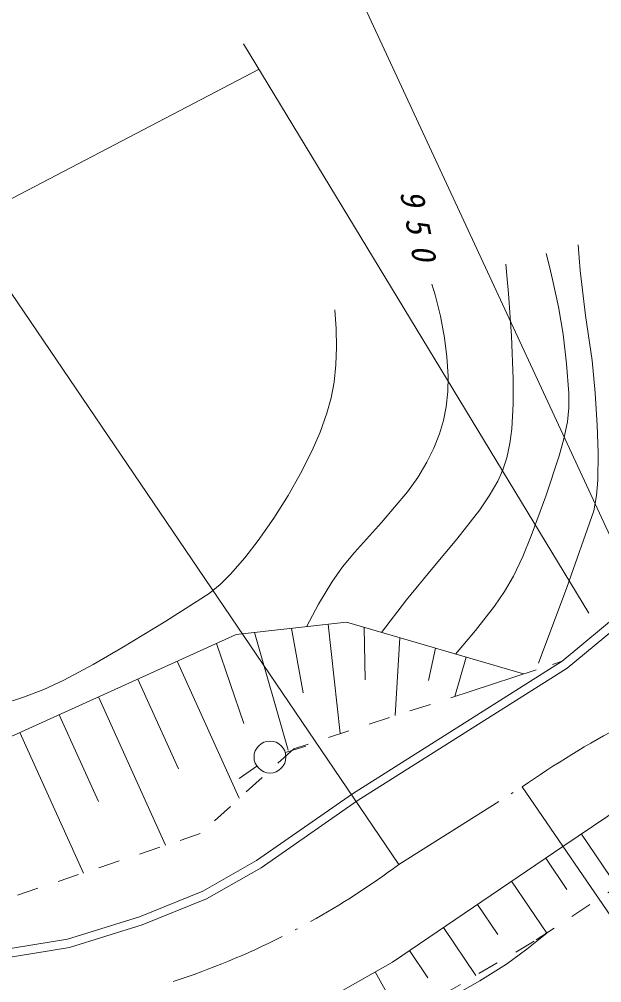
# Model space of a CAD drawing. Units: millimetres, scale not verified. Extents: x 62358 to 702358, y -11416 to 348584.
# Drawn here: x 236948 to 264148, y 243805 to 288775 of the extents above; entities that cross this region are included whole.
import ezdxf

# ---------------------------------------------------------------- set-up
doc = ezdxf.new("R2010")
doc.units = ezdxf.units.MM
doc.header["$LTSCALE"] = 1000
for name, pattern in [('USER1', [7.000001, 5.508197, -0.688525, 0.114754, -0.688525]), ('USER2', [4, 3.2, -0.8]), ('USER3', [2, 1, -1])]:
    doc.linetypes.add(name, pattern=pattern)
doc.layers.add('S-SUV', color=7, linetype='Continuous', lineweight=13)
doc.styles.add('ＭＳ ゴシック', font='')
doc.styles.get('ＭＳ ゴシック').set_extended_font_data('MS Gothic')

msp = doc.modelspace()

# ---------------------------------------------------------------- linework, layer by layer
at = {"layer": 'S-SUV'}
for p, q in [((251366, 293052), (265321, 262951)), ((247425, 287633), (263542, 261053)), ((222193, 272914), (248146, 286445)), ((254679, 249321), (232285, 282300)), ((263090, 277641), (263050, 278239)), ((261709, 277239), (261558, 277841)), ((263136, 277054), (263090, 277641)), ((259734, 276651), (259673, 277338)), ((261853, 276636), (261709, 277239)), ((263387, 274951), (263136, 277054)), ((259791, 275973), (259734, 276651)), ((262127, 275358), (261853, 276636)), ((256294, 276168), (256220, 276416)), ((256365, 275919), (256294, 276168)), ((256618, 274916), (256365, 275919)), ((259934, 273981), (259791, 275973)), ((262341, 274070), (262127, 275358)), ((251744, 274330), (251684, 275206)), ((256809, 273909), (256618, 274916)), ((263698, 272855), (263387, 274951)), ((251766, 273469), (251744, 274330)), ((256922, 273016), (256809, 273909)), ((260016, 271999), (259934, 273981)), ((262506, 272700), (262341, 274070)), ((251739, 272645), (251766, 273469)), ((256974, 272122), (256922, 273016)), ((251653, 271838), (251739, 272645)), ((262612, 271319), (262506, 272700)), ((263843, 271346), (263698, 272855)), ((256960, 271400), (256974, 272122)), ((251513, 271110), (251653, 271838)), ((260014, 270828), (260016, 271999)), ((256887, 270684), (256960, 271400)), ((262608, 270641), (262612, 271319)), ((263928, 269827), (263843, 271346)), ((251313, 270391), (251513, 271110)), ((259951, 269654), (260014, 270828)), ((250994, 269506), (251313, 270391)), ((256761, 270048), (256887, 270684)), ((262545, 269978), (262608, 270641)), ((256577, 269426), (256761, 270048)), ((262385, 269186), (262545, 269978)), ((263978, 268539), (263928, 269827)), ((250620, 268648), (250994, 269506)), ((256311, 268755), (256577, 269426)), ((259863, 268968), (259951, 269654)), ((259718, 268307), (259863, 268968)), ((262166, 268404), (262385, 269186)), ((250086, 267580), (250620, 268648)), ((255987, 268104), (256311, 268755)), ((263968, 267264), (263978, 268539)), ((255559, 267391), (255987, 268104)), ((259532, 267752), (259718, 268307)), ((261537, 266516), (262166, 268404)), ((249501, 266545), (250086, 267580)), ((259289, 267216), (259532, 267752)), ((255085, 266719), (255559, 267391)), ((258895, 266527), (259289, 267216)), ((263905, 266540), (263968, 267264)), ((253859, 265279), (255085, 266719)), ((248830, 265481), (249501, 266545)), ((258455, 265878), (258895, 266527)), ((260855, 264661), (261537, 266516)), ((263783, 265827), (263905, 266540)), ((257378, 264504), (258455, 265878)), ((262519, 262257), (263783, 265827)), ((248106, 264449), (248830, 265481)), ((262296, 258809), (270293, 265466)), ((252600, 263892), (253859, 265279)), ((270507, 265124), (262532, 258484)), ((247480, 263636), (248106, 264449)), ((256261, 263176), (257378, 264504)), ((260467, 263706), (260855, 264661)), ((246816, 262871), (247480, 263636)), ((252050, 263216), (252600, 263892)), ((260025, 262779), (260467, 263706)), ((251547, 262503), (252050, 263216)), ((255039, 261684), (256261, 263176)), ((246332, 262398), (246816, 262871)), ((259609, 262066), (260025, 262779)), ((245817, 261978), (246332, 262398)), ((250929, 261478), (251547, 262503)), ((261200, 258715), (262519, 262257)), ((243791, 260676), (245817, 261978)), ((259142, 261384), (259609, 262066)), ((250364, 260424), (250929, 261478)), ((253865, 260155), (255039, 261684)), ((258250, 260243), (259142, 261384)), ((241742, 259431), (243791, 260676)), ((247077, 260059), (252232, 260632)), ((251373, 260536), (251940, 255434)), ((252232, 260632), (260496, 258218)), ((253062, 260389), (253101, 257940)), ((236052, 255066), (247077, 260059)), ((247936, 260154), (249509, 254665)), ((249655, 260345), (250213, 257341)), ((257316, 259147), (258250, 260243)), ((246158, 259643), (247431, 255898)), ((254721, 259905), (254509, 256285)), ((240400, 258656), (241742, 259431)), ((256380, 259420), (256059, 257905)), ((239027, 257932), (240400, 258656)), ((244321, 258811), (247218, 252413)), ((252513, 252623), (262296, 258809)), ((257824, 258999), (257290, 257170)), ((262532, 258484), (252734, 252290)), ((238093, 257499), (239027, 257932)), ((242483, 257979), (244383, 253784)), ((237146, 257126), (238093, 257499)), ((236109, 256790), (237146, 257126)), ((240646, 257146), (243784, 250218)), ((238808, 256314), (240641, 252269)), ((236971, 255482), (239941, 248925)), ((249374, 254558), (250331, 254848)), ((248041, 253910), (247222, 253337)), ((260437, 252952), (275171, 231380)), ((248026, 249511), (252513, 252623)), ((252734, 252290), (248240, 249172)), ((262329, 250156), (265795, 252510)), ((263196, 250745), (264865, 248286)), ((254371, 244764), (262329, 250156)), ((261533, 249617), (262524, 248155)), ((245514, 248075), (248026, 249511)), ((248240, 249172), (245689, 247715)), ((259942, 248539), (261579, 246122)), ((242559, 246877), (245514, 248075)), ((245689, 247715), (242693, 246500)), ((258350, 247460), (259302, 246056)), ((239201, 245838), (242559, 246877)), ((242693, 246500), (239292, 245447)), ((256758, 246382), (258272, 244148)), ((260652, 245377), (261579, 246122)), ((235246, 245199), (239201, 245838)), ((239292, 245447), (235284, 244800)), ((255167, 245304), (256032, 244027)), ((259707, 244676), (260652, 245377)), ((249544, 242026), (254371, 244764)), ((258452, 243891), (259707, 244676)), ((253566, 244308), (254811, 242115)), ((257164, 243155), (258452, 243891))]:
    msp.add_line(p, q, dxfattribs=at)
at = {"layer": 'S-SUV', "linetype": 'USER2'}
msp.add_line((258047, 257416), (262296, 258809), dxfattribs=at)
at = {"layer": 'S-SUV', "linetype": 'USER3'}
for p, q in [((258047, 257416), (249765, 254728)), ((249765, 254728), (245403, 250763)), ((245403, 250763), (236372, 247723)), ((265265, 248549), (261000, 245741)), ((261000, 245741), (255378, 242458))]:
    msp.add_line(p, q, dxfattribs=at)
at = {"layer": 'S-SUV', "linetype": 'USER1'}
msp.add_line((254679, 249321), (260437, 252952), dxfattribs=at)
at = {"layer": 'S-SUV'}
msp.add_circle((248656, 254340), 746, dxfattribs=at)
for centre, radius, start, end in [((287533, 213835), 47585, 118.0776, 124.71), ((232539, 279128), 37129, 299.0066, 306.6041), ((232539, 279128), 37129, 297.7671, 297.9441), ((232539, 279128), 37129, 288.2046, 296.7046)]:
    msp.add_arc(centre, radius, start, end, dxfattribs=at)

# ---------------------------------------------------------------- texts
at = {"layer": 'S-SUV', "insert": (254702, 280705), "char_height": 1100, "attachment_point": 7, "rotation": 281, "style": 'ＭＳ ゴシック'}
msp.add_mtext('\\T1.73;\\Q15;950', dxfattribs=at)

doc.saveas('drawing.dxf')
